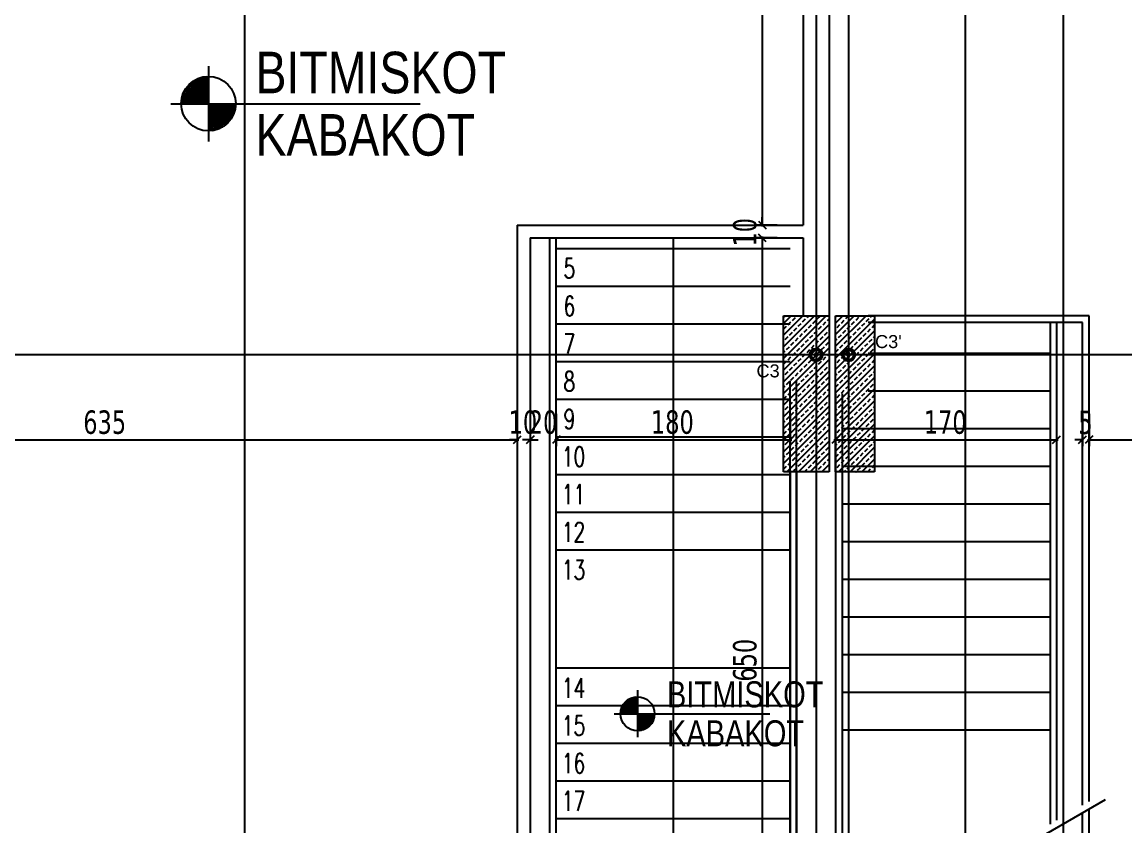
# Model space of a CAD drawing. Header units: millimetres. Extents: x 43168.9 to 43194.6, y -25545.1 to -25543.4.
# Drawn here: x 43170.4267 to 43170.5964, y -25544.1764 to -25544.0527 of the extents above; entities that cross this region are included whole.
import ezdxf

# ---------------------------------------------------------------- set-up
doc = ezdxf.new("R2010")
doc.units = ezdxf.units.MM
doc.header["$LTSCALE"] = 200
for name, pattern in [('DASHDOT', [1, 0.5, -0.25, 0, -0.25]), ('DASHDOT2', [0.5, 0.25, -0.125, 0, -0.125]), ('HIDDEN2', [0.1875, 0.125, -0.0625])]:
    doc.linetypes.add(name, pattern=pattern)
for name, color, linetype in [('aks_sgh', 5, 'DASHDOT2'), ('cam_sgh', 1, 'Continuous'), ('duv_sgh', 4, 'Continuous'), ('kesitcizgisi_sgh', 22, 'Continuous'), ('kolon-b.a_sgh', 6, 'Continuous'), ('merdi_sgh', 3, 'Continuous'), ('olcuic_sgh', 183, 'Continuous'), ('sembol_sgh', 8, 'Continuous'), ('tarama-betonarme_sgh', 223, 'Continuous'), ('yazi-merdi_sgh', 9, 'Continuous')]:
    doc.layers.add(name, color=color, linetype=linetype)
doc.styles.add('1-200', font='arial.ttf', dxfattribs={"height": 60})
doc.styles.add('dim', font='VERDANA.TTF', dxfattribs={"width": 0.7})
doc.styles.add('text2', font='arial.ttf')
doc.styles.add('text3', font='simplex8.shx', dxfattribs={"width": 0.7})

msp = doc.modelspace()

# ---------------------------------------------------------------- hatches: boundary and pattern name
h = msp.add_hatch(color=256)
edge = h.paths.add_edge_path()
edge.add_arc((43170.54888, -25544.10392), 0.001, 0, 360)
edge = h.paths.add_edge_path(flags=16)
edge.add_arc((43170.54888, -25544.10392), 0.00075, 0, 360)
h = msp.add_hatch(color=256)
edge = h.paths.add_edge_path()
edge.add_arc((43170.54888, -25544.10392), 0.001, 0, 360)
edge = h.paths.add_edge_path(flags=16)
edge.add_arc((43170.54888, -25544.10392), 0.00075, 0, 360)
h = msp.add_hatch(color=256)
edge = h.paths.add_edge_path()
edge.add_arc((43170.55388, -25544.10392), 0.001, 0, 360)
edge = h.paths.add_edge_path(flags=16)
edge.add_arc((43170.55388, -25544.10392), 0.00075, 0, 360)
h = msp.add_hatch(color=256)
edge = h.paths.add_edge_path()
edge.add_arc((43170.55388, -25544.10392), 0.001, 0, 360)
edge = h.paths.add_edge_path(flags=16)
edge.add_arc((43170.55388, -25544.10392), 0.00075, 0, 360)

# ---------------------------------------------------------------- linework, layer by layer
at = {"color": 0}
for p, q in [((43170.45535, -25544.05944), (43170.45535, -25544.07104)), ((43170.44955, -25544.06524), (43170.48795, -25544.06524)), ((43170.52139, -25544.15555), (43170.52139, -25544.1628)), ((43170.51777, -25544.15918), (43170.54177, -25544.15918))]:
    msp.add_line(p, q, dxfattribs=at)
for p, q in [((43170.45116, -25544.06513), (43170.45523, -25544.06105)), ((43170.45119, -25544.06474), (43170.45485, -25544.06108)), ((43170.45128, -25544.06429), (43170.45442, -25544.06115)), ((43170.4514, -25544.06524), (43170.45535, -25544.06129)), ((43170.45142, -25544.06378), (43170.4539, -25544.0613)), ((43170.45175, -25544.0631), (43170.4532, -25544.06164)), ((43170.45176, -25544.06524), (43170.45535, -25544.06165)), ((43170.45212, -25544.06524), (43170.45535, -25544.06201)), ((43170.45485, -25544.06524), (43170.45215, -25544.06254)), ((43170.45521, -25544.06524), (43170.45231, -25544.06235)), ((43170.45248, -25544.06524), (43170.45535, -25544.06237)), ((43170.45535, -25544.06502), (43170.4525, -25544.06217)), ((43170.45535, -25544.06466), (43170.45269, -25544.062)), ((43170.45284, -25544.06524), (43170.45535, -25544.06273)), ((43170.45535, -25544.06431), (43170.45289, -25544.06185)), ((43170.45535, -25544.06395), (43170.45311, -25544.06171)), ((43170.45535, -25544.06359), (43170.45333, -25544.06156)), ((43170.45535, -25544.06323), (43170.45358, -25544.06145)), ((43170.45535, -25544.06287), (43170.45382, -25544.06134)), ((43170.45535, -25544.06251), (43170.45409, -25544.06125)), ((43170.45535, -25544.06215), (43170.45437, -25544.06117)), ((43170.45535, -25544.06179), (43170.45467, -25544.06111)), ((43170.45535, -25544.06143), (43170.45498, -25544.06106)), ((43170.45535, -25544.06107), (43170.45532, -25544.06105)), ((43170.45234, -25544.06524), (43170.4513, -25544.0642)), ((43170.4527, -25544.06524), (43170.45137, -25544.06391)), ((43170.45306, -25544.06524), (43170.45148, -25544.06366)), ((43170.45342, -25544.06524), (43170.45158, -25544.06341)), ((43170.45378, -25544.06524), (43170.4517, -25544.06317)), ((43170.45413, -25544.06524), (43170.45184, -25544.06295)), ((43170.45449, -25544.06524), (43170.45199, -25544.06274)), ((43170.4532, -25544.06524), (43170.45535, -25544.06309)), ((43170.45355, -25544.06524), (43170.45535, -25544.06345)), ((43170.45391, -25544.06524), (43170.45535, -25544.06381)), ((43170.45427, -25544.06524), (43170.45535, -25544.06417)), ((43170.45126, -25544.06524), (43170.45116, -25544.06514)), ((43170.45162, -25544.06524), (43170.45118, -25544.06481)), ((43170.45198, -25544.06524), (43170.45123, -25544.06449)), ((43170.45463, -25544.06524), (43170.45535, -25544.06453)), ((43170.45499, -25544.06524), (43170.45535, -25544.06489)), ((43170.45535, -25544.0656), (43170.45571, -25544.06524)), ((43170.45535, -25544.06596), (43170.45607, -25544.06524)), ((43170.45535, -25544.06632), (43170.45643, -25544.06524)), ((43170.45535, -25544.06668), (43170.45679, -25544.06524)), ((43170.45535, -25544.06704), (43170.45715, -25544.06524)), ((43170.45535, -25544.0674), (43170.45751, -25544.06524)), ((43170.45535, -25544.06776), (43170.45786, -25544.06524)), ((43170.45535, -25544.06812), (43170.45822, -25544.06524)), ((43170.45535, -25544.06848), (43170.45858, -25544.06524)), ((43170.45535, -25544.06884), (43170.45894, -25544.06524)), ((43170.45535, -25544.0692), (43170.4593, -25544.06524)), ((43170.45825, -25544.06828), (43170.45535, -25544.06538)), ((43170.45805, -25544.06844), (43170.45535, -25544.06574)), ((43170.45786, -25544.06861), (43170.45535, -25544.0661)), ((43170.45547, -25544.06944), (43170.45954, -25544.06536)), ((43170.45842, -25544.06809), (43170.45557, -25544.06524)), ((43170.45586, -25544.06941), (43170.45951, -25544.06575)), ((43170.45859, -25544.06791), (43170.45593, -25544.06524)), ((43170.45875, -25544.0677), (43170.45629, -25544.06524)), ((43170.45889, -25544.06749), (43170.45665, -25544.06524)), ((43170.45903, -25544.06727), (43170.45701, -25544.06524)), ((43170.45914, -25544.06702), (43170.45737, -25544.06524)), ((43170.45926, -25544.06677), (43170.45773, -25544.06524)), ((43170.45935, -25544.06651), (43170.45809, -25544.06524)), ((43170.45943, -25544.06623), (43170.45845, -25544.06524)), ((43170.45949, -25544.06593), (43170.4588, -25544.06524)), ((43170.45953, -25544.06561), (43170.45916, -25544.06524)), ((43170.45955, -25544.06527), (43170.45952, -25544.06524)), ((43170.45764, -25544.06875), (43170.45535, -25544.06646)), ((43170.45742, -25544.06889), (43170.45535, -25544.06682)), ((43170.45718, -25544.06901), (43170.45535, -25544.06718)), ((43170.45693, -25544.06912), (43170.45535, -25544.06754)), ((43170.4563, -25544.06932), (43170.45945, -25544.06618)), ((43170.45681, -25544.06917), (43170.45929, -25544.06669)), ((43170.4575, -25544.06885), (43170.45895, -25544.06739)), ((43170.45668, -25544.06923), (43170.45535, -25544.0679)), ((43170.45639, -25544.0693), (43170.45535, -25544.06826)), ((43170.4561, -25544.06937), (43170.45535, -25544.06862)), ((43170.45579, -25544.06941), (43170.45535, -25544.06898)), ((43170.45545, -25544.06944), (43170.45535, -25544.06933)), ((43170.51878, -25544.1591), (43170.52132, -25544.15656)), ((43170.51879, -25544.15886), (43170.52108, -25544.15658)), ((43170.51885, -25544.15858), (43170.52081, -25544.15662)), ((43170.51893, -25544.15918), (43170.52139, -25544.15671)), ((43170.51894, -25544.15827), (43170.52049, -25544.15672)), ((43170.51914, -25544.15784), (43170.52005, -25544.15693)), ((43170.51915, -25544.15918), (43170.52139, -25544.15693)), ((43170.52064, -25544.15918), (43170.5192, -25544.15775)), ((43170.52086, -25544.15918), (43170.51929, -25544.15761)), ((43170.51937, -25544.15918), (43170.52139, -25544.15716)), ((43170.52108, -25544.15918), (43170.5194, -25544.15749)), ((43170.52131, -25544.15918), (43170.5195, -25544.15737)), ((43170.5196, -25544.15918), (43170.52139, -25544.15738)), ((43170.52139, -25544.15904), (43170.51961, -25544.15726)), ((43170.52139, -25544.15882), (43170.51973, -25544.15715)), ((43170.51982, -25544.15918), (43170.52139, -25544.15761)), ((43170.52139, -25544.15859), (43170.51986, -25544.15706)), ((43170.52139, -25544.15837), (43170.51999, -25544.15697)), ((43170.52139, -25544.15814), (43170.52013, -25544.15688)), ((43170.52139, -25544.15792), (43170.52029, -25544.15681)), ((43170.52139, -25544.15769), (43170.52044, -25544.15674)), ((43170.52139, -25544.15747), (43170.52061, -25544.15668)), ((43170.52139, -25544.15725), (43170.52078, -25544.15663)), ((43170.52139, -25544.15702), (43170.52097, -25544.15659)), ((43170.52139, -25544.1568), (43170.52116, -25544.15657)), ((43170.52139, -25544.15657), (43170.52138, -25544.15656)), ((43170.51884, -25544.15918), (43170.51877, -25544.15912)), ((43170.51906, -25544.15918), (43170.51879, -25544.15891)), ((43170.51929, -25544.15918), (43170.51882, -25544.15871)), ((43170.51951, -25544.15918), (43170.51886, -25544.15853)), ((43170.51974, -25544.15918), (43170.51891, -25544.15835)), ((43170.51996, -25544.15918), (43170.51897, -25544.15819)), ((43170.52019, -25544.15918), (43170.51904, -25544.15803)), ((43170.52041, -25544.15918), (43170.51912, -25544.15788)), ((43170.52005, -25544.15918), (43170.52139, -25544.15783)), ((43170.52027, -25544.15918), (43170.52139, -25544.15806)), ((43170.5205, -25544.15918), (43170.52139, -25544.15828)), ((43170.52072, -25544.15918), (43170.52139, -25544.15851)), ((43170.52095, -25544.15918), (43170.52139, -25544.15873)), ((43170.52117, -25544.15918), (43170.52139, -25544.15895)), ((43170.52139, -25544.1594), (43170.52162, -25544.15918)), ((43170.52139, -25544.15963), (43170.52184, -25544.15918)), ((43170.52139, -25544.15985), (43170.52207, -25544.15918)), ((43170.52139, -25544.16008), (43170.52229, -25544.15918)), ((43170.52139, -25544.1603), (43170.52252, -25544.15918)), ((43170.52139, -25544.16053), (43170.52274, -25544.15918)), ((43170.52139, -25544.16075), (43170.52297, -25544.15918)), ((43170.52139, -25544.16098), (43170.52319, -25544.15918)), ((43170.52139, -25544.1612), (43170.52342, -25544.15918)), ((43170.52139, -25544.16142), (43170.52364, -25544.15918)), ((43170.52139, -25544.16165), (43170.52386, -25544.15918)), ((43170.52321, -25544.16108), (43170.52139, -25544.15927)), ((43170.52308, -25544.16118), (43170.52139, -25544.15949)), ((43170.52147, -25544.1618), (43170.52402, -25544.15925)), ((43170.52331, -25544.16096), (43170.52153, -25544.15918)), ((43170.52342, -25544.16084), (43170.52176, -25544.15918)), ((43170.52352, -25544.16071), (43170.52198, -25544.15918)), ((43170.52361, -25544.16058), (43170.52221, -25544.15918)), ((43170.52369, -25544.16044), (43170.52243, -25544.15918)), ((43170.52377, -25544.16029), (43170.52266, -25544.15918)), ((43170.52384, -25544.16013), (43170.52288, -25544.15918)), ((43170.52389, -25544.15997), (43170.5231, -25544.15918)), ((43170.52394, -25544.1598), (43170.52333, -25544.15918)), ((43170.52398, -25544.15961), (43170.52355, -25544.15918)), ((43170.52401, -25544.15941), (43170.52378, -25544.15918)), ((43170.52402, -25544.1592), (43170.524, -25544.15918)), ((43170.52296, -25544.16128), (43170.52139, -25544.15971)), ((43170.52283, -25544.16137), (43170.52139, -25544.15994)), ((43170.52269, -25544.16146), (43170.52139, -25544.16016)), ((43170.52254, -25544.16153), (43170.52139, -25544.16039)), ((43170.52238, -25544.1616), (43170.52139, -25544.16061)), ((43170.52223, -25544.16167), (43170.52139, -25544.16084)), ((43170.52205, -25544.16171), (43170.52139, -25544.16106)), ((43170.52171, -25544.16178), (43170.524, -25544.1595)), ((43170.52199, -25544.16173), (43170.52395, -25544.15976)), ((43170.52231, -25544.16163), (43170.52386, -25544.16008)), ((43170.52274, -25544.16143), (43170.52364, -25544.16052)), ((43170.52187, -25544.16176), (43170.52139, -25544.16129)), ((43170.52167, -25544.16178), (43170.52139, -25544.16151)), ((43170.52146, -25544.1618), (43170.52139, -25544.16174))]:
    msp.add_line(p, q)
at = {"color": 0, "linetype": 'ByBlock', "lineweight": -2}
for p, q in [((43170.54, -25544.08332), (43170.5412, -25544.08452)), ((43170.54, -25544.08332), (43170.5412, -25544.08452)), ((43170.5412, -25544.08652), (43170.54, -25544.08532)), ((43170.5412, -25544.08652), (43170.54, -25544.08532)), ((43170.54908, -25544.10372), (43170.54868, -25544.10372)), ((43170.54868, -25544.10372), (43170.54868, -25544.10412)), ((43170.54908, -25544.10372), (43170.54868, -25544.10372)), ((43170.54868, -25544.10372), (43170.54868, -25544.10412)), ((43170.54868, -25544.10412), (43170.54908, -25544.10412)), ((43170.54868, -25544.10412), (43170.54908, -25544.10412)), ((43170.54895, -25544.10385), (43170.54881, -25544.10399)), ((43170.54895, -25544.10399), (43170.54881, -25544.10385)), ((43170.54895, -25544.10385), (43170.54881, -25544.10399)), ((43170.54895, -25544.10399), (43170.54881, -25544.10385)), ((43170.54908, -25544.10412), (43170.54908, -25544.10372)), ((43170.54908, -25544.10412), (43170.54908, -25544.10372)), ((43170.55408, -25544.10372), (43170.55368, -25544.10372)), ((43170.55368, -25544.10372), (43170.55368, -25544.10412)), ((43170.55408, -25544.10372), (43170.55368, -25544.10372)), ((43170.55368, -25544.10372), (43170.55368, -25544.10412)), ((43170.55368, -25544.10412), (43170.55408, -25544.10412)), ((43170.55368, -25544.10412), (43170.55408, -25544.10412)), ((43170.55395, -25544.10385), (43170.55381, -25544.10399)), ((43170.55395, -25544.10399), (43170.55381, -25544.10385)), ((43170.55395, -25544.10385), (43170.55381, -25544.10399)), ((43170.55395, -25544.10399), (43170.55381, -25544.10385)), ((43170.55408, -25544.10412), (43170.55408, -25544.10372)), ((43170.55408, -25544.10412), (43170.55408, -25544.10372)), ((43170.50228, -25544.11758), (43170.50348, -25544.11638)), ((43170.50228, -25544.11758), (43170.50348, -25544.11638)), ((43170.50548, -25544.11638), (43170.50428, -25544.11758)), ((43170.50428, -25544.11758), (43170.50548, -25544.11638)), ((43170.50948, -25544.11638), (43170.50828, -25544.11758)), ((43170.50948, -25544.11638), (43170.50828, -25544.11758)), ((43170.54428, -25544.11758), (43170.54548, -25544.11638)), ((43170.55248, -25544.11638), (43170.55128, -25544.11758)), ((43170.58528, -25544.11758), (43170.58648, -25544.11638)), ((43170.58928, -25544.11758), (43170.59048, -25544.11638)), ((43170.59148, -25544.11638), (43170.59028, -25544.11758)), ((43170.59148, -25544.11638), (43170.59028, -25544.11758))]:
    msp.add_line(p, q, dxfattribs=at)
at = {"color": 0}
for centre, radius in [((43170.45535, -25544.06524), 0.0042), ((43170.52139, -25544.15918), 0.00263)]:
    msp.add_circle(centre, radius, dxfattribs=at)
at = {"color": 0, "linetype": 'Continuous', "lineweight": -2}
for centre, radius in [((43170.54888, -25544.10392), 0.001), ((43170.54888, -25544.10392), 0.001), ((43170.54888, -25544.10392), 0.00075), ((43170.54888, -25544.10392), 0.00075), ((43170.55388, -25544.10392), 0.001), ((43170.55388, -25544.10392), 0.001), ((43170.55388, -25544.10392), 0.00075), ((43170.55388, -25544.10392), 0.00075)]:
    msp.add_circle(centre, radius, dxfattribs=at)
at = {"layer": 'aks_sgh'}
for p, q in [((43170.46088, -25543.74092), (43170.46088, -25544.78992)), ((43170.54888, -25543.74092), (43170.54888, -25544.78992)), ((43170.55388, -25543.74092), (43170.55388, -25544.78992)), ((43170.58688, -25543.74092), (43170.58688, -25544.78992)), ((43171.17088, -25544.10392), (43170.19488, -25544.10392))]:
    msp.add_line(p, q, dxfattribs=at)
at = {"layer": 'cam_sgh', "ltscale": 0.5}
for p, q in [((43170.59088, -25544.09791), (43170.55688, -25544.09791)), ((43170.59088, -25544.1727), (43170.59088, -25544.09791)), ((43170.58988, -25544.09891), (43170.55688, -25544.09891)), ((43170.58988, -25544.17327), (43170.58988, -25544.09891))]:
    msp.add_line(p, q, dxfattribs=at)
at = {"layer": 'duv_sgh'}
for p, q in [((43170.55088, -25543.92191), (43170.55088, -25544.09792)), ((43170.54688, -25543.98992), (43170.54688, -25544.08392)), ((43170.50288, -25544.08392), (43170.50288, -25544.34592)), ((43170.50288, -25544.08392), (43170.54688, -25544.08392)), ((43170.50488, -25544.08592), (43170.50488, -25544.34592)), ((43170.50488, -25544.08592), (43170.54688, -25544.08592)), ((43170.54688, -25544.08592), (43170.54688, -25544.09792))]:
    msp.add_line(p, q, dxfattribs=at)
at = {"layer": 'kesitcizgisi_sgh', "linetype": 'DASHDOT'}
msp.add_line((43170.57188, -25544.79379), (43170.57188, -25543.79132), dxfattribs=at)
at = {"layer": 'kolon-b.a_sgh'}
for p, q in [((43170.54388, -25544.09792), (43170.55088, -25544.09792)), ((43170.54388, -25544.12192), (43170.54388, -25544.09792)), ((43170.55088, -25544.09792), (43170.55088, -25544.12192)), ((43170.55188, -25544.09792), (43170.55788, -25544.09792)), ((43170.55188, -25544.12192), (43170.55188, -25544.09792)), ((43170.55788, -25544.09792), (43170.55788, -25544.12192)), ((43170.55088, -25544.12192), (43170.54388, -25544.12192)), ((43170.55788, -25544.12192), (43170.55188, -25544.12192))]:
    msp.add_line(p, q, dxfattribs=at)
at = {"layer": 'merdi_sgh'}
for p, q in [((43170.50788, -25544.13709), (43170.50788, -25544.08592)), ((43170.50888, -25544.13651), (43170.50888, -25544.08592)), ((43170.50888, -25544.08752), (43170.54488, -25544.08752)), ((43170.50888, -25544.09332), (43170.54488, -25544.09332)), ((43170.50888, -25544.09912), (43170.54488, -25544.09912)), ((43170.50888, -25544.10492), (43170.54488, -25544.10492)), ((43170.54488, -25544.19192), (43170.54488, -25544.10792)), ((43170.54588, -25544.19192), (43170.54588, -25544.10792)), ((43170.50888, -25544.11072), (43170.54488, -25544.11072)), ((43170.50888, -25544.11652), (43170.54488, -25544.11652)), ((43170.54488, -25544.12192), (43170.54488, -25544.20592)), ((43170.54588, -25544.12192), (43170.54588, -25544.20592)), ((43170.50888, -25544.12232), (43170.54488, -25544.12232)), ((43170.50888, -25544.12812), (43170.54488, -25544.12812)), ((43170.50888, -25544.13392), (43170.54488, -25544.13392)), ((43170.50788, -25544.21892), (43170.50788, -25544.13709)), ((43170.50888, -25544.21992), (43170.50888, -25544.13651)), ((43170.50888, -25544.15212), (43170.54488, -25544.15212)), ((43170.50888, -25544.15792), (43170.54488, -25544.15792)), ((43170.50888, -25544.16372), (43170.54488, -25544.16372)), ((43170.50888, -25544.16952), (43170.54488, -25544.16952)), ((43170.55011, -25544.19739), (43170.59341, -25544.17239)), ((43170.58988, -25544.25251), (43170.58988, -25544.17443)), ((43170.59088, -25544.25351), (43170.59088, -25544.17385)), ((43170.50888, -25544.17532), (43170.54488, -25544.17532))]:
    msp.add_line(p, q, dxfattribs=at)
at = {"layer": 'merdi_sgh', "linetype": 'HIDDEN2', "ltscale": 0.5}
for p, q in [((43170.58488, -25544.09891), (43170.58488, -25544.17616)), ((43170.58588, -25544.09891), (43170.58588, -25544.17558)), ((43170.58488, -25544.10371), (43170.55688, -25544.10371)), ((43170.55188, -25544.10991), (43170.55188, -25544.19521)), ((43170.55288, -25544.10991), (43170.55288, -25544.19464)), ((43170.58488, -25544.10951), (43170.55688, -25544.10951)), ((43170.58488, -25544.11531), (43170.55288, -25544.11531)), ((43170.58488, -25544.12111), (43170.55288, -25544.12111)), ((43170.58488, -25544.12691), (43170.55288, -25544.12691)), ((43170.58488, -25544.13271), (43170.55288, -25544.13271)), ((43170.58488, -25544.13851), (43170.55288, -25544.13851)), ((43170.58488, -25544.14431), (43170.55288, -25544.14431)), ((43170.58488, -25544.15011), (43170.55288, -25544.15011)), ((43170.58488, -25544.15591), (43170.55288, -25544.15591)), ((43170.58488, -25544.16171), (43170.55288, -25544.16171))]:
    msp.add_line(p, q, dxfattribs=at)
at = {"layer": 'olcuic_sgh'}
for p, q in [((43170.5406, -25543.89167), (43170.5406, -25544.08417)), ((43170.5406, -25544.08392), (43170.5406, -25544.08272)), ((43170.54288, -25544.08392), (43170.5396, -25544.08392)), ((43170.54288, -25544.08392), (43170.5396, -25544.08392)), ((43170.54288, -25544.08592), (43170.5396, -25544.08592)), ((43170.54288, -25544.08592), (43170.5396, -25544.08592)), ((43170.5406, -25544.08567), (43170.5406, -25544.21617)), ((43170.5406, -25544.08592), (43170.5406, -25544.08712)), ((43170.50288, -25544.11298), (43170.50288, -25544.11798)), ((43170.50288, -25544.11298), (43170.50288, -25544.11798)), ((43170.50488, -25544.11298), (43170.50488, -25544.11798)), ((43170.50488, -25544.11298), (43170.50488, -25544.11798)), ((43170.50888, -25544.11298), (43170.50888, -25544.11798)), ((43170.50888, -25544.11298), (43170.50888, -25544.11798)), ((43170.54488, -25544.11298), (43170.54488, -25544.11798)), ((43170.55188, -25544.11298), (43170.55188, -25544.11798)), ((43170.58588, -25544.11298), (43170.58588, -25544.11798)), ((43170.58988, -25544.11298), (43170.58988, -25544.11798)), ((43170.59088, -25544.11298), (43170.59088, -25544.11798)), ((43170.59088, -25544.11298), (43170.59088, -25544.11798)), ((43170.37563, -25544.11698), (43170.50313, -25544.11698)), ((43170.50288, -25544.11698), (43170.50168, -25544.11698)), ((43170.50488, -25544.11698), (43170.50368, -25544.11698)), ((43170.50488, -25544.11698), (43170.50608, -25544.11698)), ((43170.50863, -25544.11698), (43170.54513, -25544.11698)), ((43170.50888, -25544.11698), (43170.51008, -25544.11698)), ((43170.55163, -25544.11698), (43170.58613, -25544.11698)), ((43170.58988, -25544.11698), (43170.58868, -25544.11698)), ((43170.59063, -25544.11698), (43170.78113, -25544.11698)), ((43170.59088, -25544.11698), (43170.59208, -25544.11698))]:
    msp.add_line(p, q, dxfattribs=at)
at = {"layer": 'sembol_sgh'}
msp.add_line((43170.52688, -25544.08592), (43170.52688, -25544.21592), dxfattribs=at)
at = {"layer": 'tarama-betonarme_sgh'}
for p, q in [((43170.54388, -25544.09907), (43170.54503, -25544.09792)), ((43170.54388, -25544.10086), (43170.54682, -25544.09792)), ((43170.54388, -25544.10266), (43170.54862, -25544.09792)), ((43170.54388, -25544.10446), (43170.55042, -25544.09792)), ((43170.54388, -25544.09817), (43170.54411, -25544.09794)), ((43170.54523, -25544.09861), (43170.54568, -25544.09817)), ((43170.5459, -25544.09794), (43170.54593, -25544.09792)), ((43170.54748, -25544.09817), (43170.54772, -25544.09792)), ((43170.54905, -25544.09839), (43170.5495, -25544.09794)), ((43170.55062, -25544.09861), (43170.55088, -25544.09835)), ((43170.55188, -25544.09901), (43170.55297, -25544.09792)), ((43170.55188, -25544.1008), (43170.55476, -25544.09792)), ((43170.55188, -25544.1026), (43170.55656, -25544.09792)), ((43170.55188, -25544.09811), (43170.55207, -25544.09792)), ((43170.55345, -25544.09834), (43170.55387, -25544.09792)), ((43170.55502, -25544.09856), (43170.55547, -25544.09811)), ((43170.55659, -25544.09879), (43170.55704, -25544.09834)), ((43170.55726, -25544.09811), (43170.55746, -25544.09792)), ((43170.54388, -25544.10625), (43170.55088, -25544.09925)), ((43170.54388, -25544.09996), (43170.54433, -25544.09951)), ((43170.54456, -25544.09929), (43170.54501, -25544.09884)), ((43170.54546, -25544.10019), (43170.5459, -25544.09974)), ((43170.54613, -25544.09951), (43170.54658, -25544.09906)), ((43170.5468, -25544.09884), (43170.54725, -25544.09839)), ((43170.54703, -25544.10041), (43170.54748, -25544.09996)), ((43170.5477, -25544.09974), (43170.54815, -25544.09929)), ((43170.54837, -25544.09906), (43170.54882, -25544.09861)), ((43170.54927, -25544.09996), (43170.54972, -25544.09951)), ((43170.54995, -25544.09929), (43170.55039, -25544.09884)), ((43170.55188, -25544.1044), (43170.55788, -25544.0984)), ((43170.5521, -25544.09968), (43170.55255, -25544.09924)), ((43170.55277, -25544.09901), (43170.55322, -25544.09856)), ((43170.55367, -25544.09991), (43170.55412, -25544.09946)), ((43170.55435, -25544.09924), (43170.55479, -25544.09879)), ((43170.55524, -25544.10013), (43170.55569, -25544.09968)), ((43170.55592, -25544.09946), (43170.55637, -25544.09901)), ((43170.55682, -25544.10036), (43170.55726, -25544.09991)), ((43170.55749, -25544.09968), (43170.55788, -25544.09929)), ((43170.54388, -25544.10805), (43170.55088, -25544.10105)), ((43170.54388, -25544.10176), (43170.54388, -25544.10176)), ((43170.54411, -25544.10153), (43170.54456, -25544.10108)), ((43170.54478, -25544.10086), (43170.54523, -25544.10041)), ((43170.54568, -25544.10176), (43170.54613, -25544.10131)), ((43170.54635, -25544.10108), (43170.5468, -25544.10064)), ((43170.54725, -25544.10198), (43170.5477, -25544.10153)), ((43170.54792, -25544.10131), (43170.54837, -25544.10086)), ((43170.5486, -25544.10064), (43170.54905, -25544.10019)), ((43170.54882, -25544.10221), (43170.54927, -25544.10176)), ((43170.5495, -25544.10153), (43170.54995, -25544.10108)), ((43170.55017, -25544.10086), (43170.55062, -25544.10041)), ((43170.55084, -25544.10019), (43170.55088, -25544.10015)), ((43170.55188, -25544.10619), (43170.55788, -25544.10019)), ((43170.55188, -25544.1017), (43170.5521, -25544.10148)), ((43170.55233, -25544.10126), (43170.55277, -25544.10081)), ((43170.553, -25544.10058), (43170.55345, -25544.10013)), ((43170.55322, -25544.10215), (43170.55367, -25544.1017)), ((43170.5539, -25544.10148), (43170.55435, -25544.10103)), ((43170.55457, -25544.10081), (43170.55502, -25544.10036)), ((43170.55547, -25544.1017), (43170.55592, -25544.10126)), ((43170.55614, -25544.10103), (43170.55659, -25544.10058)), ((43170.55704, -25544.10193), (43170.55749, -25544.10148)), ((43170.55771, -25544.10126), (43170.55788, -25544.10109)), ((43170.54388, -25544.10984), (43170.55088, -25544.10284)), ((43170.54388, -25544.10356), (43170.54411, -25544.10333)), ((43170.54433, -25544.10311), (43170.54478, -25544.10266)), ((43170.54501, -25544.10243), (43170.54546, -25544.10198)), ((43170.5459, -25544.10333), (43170.54635, -25544.10288)), ((43170.54658, -25544.10266), (43170.54703, -25544.10221)), ((43170.54748, -25544.10355), (43170.54792, -25544.10311)), ((43170.54815, -25544.10288), (43170.5486, -25544.10243)), ((43170.54905, -25544.10378), (43170.5495, -25544.10333)), ((43170.54972, -25544.10311), (43170.55017, -25544.10266)), ((43170.55039, -25544.10243), (43170.55084, -25544.10198)), ((43170.55188, -25544.10799), (43170.55788, -25544.10199)), ((43170.55188, -25544.1035), (43170.55233, -25544.10305)), ((43170.55255, -25544.10283), (43170.553, -25544.10238)), ((43170.55345, -25544.10373), (43170.5539, -25544.10328)), ((43170.55412, -25544.10305), (43170.55457, -25544.1026)), ((43170.55479, -25544.10238), (43170.55524, -25544.10193)), ((43170.55569, -25544.10328), (43170.55614, -25544.10283)), ((43170.55637, -25544.1026), (43170.55682, -25544.10215)), ((43170.55726, -25544.1035), (43170.55771, -25544.10305)), ((43170.54388, -25544.11164), (43170.55088, -25544.10464)), ((43170.54388, -25544.10535), (43170.54433, -25544.1049)), ((43170.54456, -25544.10468), (43170.54501, -25544.10423)), ((43170.54523, -25544.104), (43170.54568, -25544.10355)), ((43170.54546, -25544.10557), (43170.5459, -25544.10513)), ((43170.54613, -25544.1049), (43170.54658, -25544.10445)), ((43170.5468, -25544.10423), (43170.54725, -25544.10378)), ((43170.5477, -25544.10513), (43170.54815, -25544.10468)), ((43170.54837, -25544.10445), (43170.54882, -25544.104)), ((43170.54927, -25544.10535), (43170.54972, -25544.1049)), ((43170.54995, -25544.10468), (43170.55039, -25544.10423)), ((43170.55062, -25544.104), (43170.55088, -25544.10374)), ((43170.55188, -25544.10978), (43170.55788, -25544.10378)), ((43170.5521, -25544.10507), (43170.55255, -25544.10462)), ((43170.55277, -25544.1044), (43170.55322, -25544.10395)), ((43170.55367, -25544.1053), (43170.55412, -25544.10485)), ((43170.55435, -25544.10462), (43170.55479, -25544.10417)), ((43170.55502, -25544.10395), (43170.55547, -25544.1035)), ((43170.55524, -25544.10552), (43170.55569, -25544.10507)), ((43170.55592, -25544.10485), (43170.55637, -25544.1044)), ((43170.55659, -25544.10417), (43170.55704, -25544.10373)), ((43170.55749, -25544.10507), (43170.55788, -25544.10468)), ((43170.54388, -25544.11344), (43170.55088, -25544.10644)), ((43170.54411, -25544.10692), (43170.54456, -25544.10647)), ((43170.54478, -25544.10625), (43170.54523, -25544.1058)), ((43170.54568, -25544.10715), (43170.54613, -25544.1067)), ((43170.54635, -25544.10647), (43170.5468, -25544.10602)), ((43170.54703, -25544.1058), (43170.54748, -25544.10535)), ((43170.54792, -25544.1067), (43170.54837, -25544.10625)), ((43170.5486, -25544.10602), (43170.54905, -25544.10557)), ((43170.5495, -25544.10692), (43170.54995, -25544.10647)), ((43170.55017, -25544.10625), (43170.55062, -25544.1058)), ((43170.55084, -25544.10557), (43170.55088, -25544.10554)), ((43170.55188, -25544.11158), (43170.55788, -25544.10558)), ((43170.55188, -25544.10709), (43170.5521, -25544.10687)), ((43170.55233, -25544.10664), (43170.55277, -25544.1062)), ((43170.553, -25544.10597), (43170.55345, -25544.10552)), ((43170.5539, -25544.10687), (43170.55435, -25544.10642)), ((43170.55457, -25544.1062), (43170.55502, -25544.10575)), ((43170.55547, -25544.10709), (43170.55592, -25544.10664)), ((43170.55614, -25544.10642), (43170.55659, -25544.10597)), ((43170.55682, -25544.10575), (43170.55726, -25544.1053)), ((43170.55704, -25544.10732), (43170.55749, -25544.10687)), ((43170.55771, -25544.10664), (43170.55788, -25544.10648)), ((43170.54388, -25544.10715), (43170.54388, -25544.10715)), ((43170.54388, -25544.11523), (43170.55088, -25544.10823)), ((43170.54433, -25544.10849), (43170.54478, -25544.10804)), ((43170.54501, -25544.10782), (43170.54546, -25544.10737)), ((43170.5459, -25544.10872), (43170.54635, -25544.10827)), ((43170.54658, -25544.10804), (43170.54703, -25544.1076)), ((43170.54725, -25544.10737), (43170.5477, -25544.10692)), ((43170.54748, -25544.10894), (43170.54792, -25544.10849)), ((43170.54815, -25544.10827), (43170.5486, -25544.10782)), ((43170.54882, -25544.1076), (43170.54927, -25544.10715)), ((43170.54972, -25544.10849), (43170.55017, -25544.10804)), ((43170.55039, -25544.10782), (43170.55084, -25544.10737)), ((43170.55188, -25544.11338), (43170.55788, -25544.10738)), ((43170.55188, -25544.10889), (43170.55233, -25544.10844)), ((43170.55255, -25544.10822), (43170.553, -25544.10777)), ((43170.55322, -25544.10754), (43170.55367, -25544.10709)), ((43170.55412, -25544.10844), (43170.55457, -25544.10799)), ((43170.55479, -25544.10777), (43170.55524, -25544.10732)), ((43170.55569, -25544.10866), (43170.55614, -25544.10822)), ((43170.55637, -25544.10799), (43170.55682, -25544.10754)), ((43170.55726, -25544.10889), (43170.55771, -25544.10844)), ((43170.54388, -25544.10895), (43170.54411, -25544.10872)), ((43170.54388, -25544.11703), (43170.55088, -25544.11003)), ((43170.54456, -25544.11006), (43170.54501, -25544.10962)), ((43170.54523, -25544.10939), (43170.54568, -25544.10894)), ((43170.54613, -25544.11029), (43170.54658, -25544.10984)), ((43170.5468, -25544.10962), (43170.54725, -25544.10917)), ((43170.5477, -25544.11051), (43170.54815, -25544.11006)), ((43170.54837, -25544.10984), (43170.54882, -25544.10939)), ((43170.54905, -25544.10917), (43170.5495, -25544.10872)), ((43170.54995, -25544.11006), (43170.55039, -25544.10962)), ((43170.55062, -25544.10939), (43170.55088, -25544.10913)), ((43170.55188, -25544.11517), (43170.55788, -25544.10917)), ((43170.5521, -25544.11046), (43170.55255, -25544.11001)), ((43170.55277, -25544.10979), (43170.55322, -25544.10934)), ((43170.55345, -25544.10911), (43170.5539, -25544.10866)), ((43170.55367, -25544.11069), (43170.55412, -25544.11024)), ((43170.55435, -25544.11001), (43170.55479, -25544.10956)), ((43170.55502, -25544.10934), (43170.55547, -25544.10889)), ((43170.55592, -25544.11024), (43170.55637, -25544.10979)), ((43170.55659, -25544.10956), (43170.55704, -25544.10911)), ((43170.55749, -25544.11046), (43170.55788, -25544.11007)), ((43170.54388, -25544.11074), (43170.54433, -25544.11029)), ((43170.54388, -25544.11883), (43170.55088, -25544.11183)), ((43170.54411, -25544.11231), (43170.54456, -25544.11186)), ((43170.54478, -25544.11164), (43170.54523, -25544.11119)), ((43170.54546, -25544.11096), (43170.5459, -25544.11051)), ((43170.54635, -25544.11186), (43170.5468, -25544.11141)), ((43170.54703, -25544.11119), (43170.54748, -25544.11074)), ((43170.54792, -25544.11209), (43170.54837, -25544.11164)), ((43170.5486, -25544.11141), (43170.54905, -25544.11096)), ((43170.54927, -25544.11074), (43170.54972, -25544.11029)), ((43170.5495, -25544.11231), (43170.54995, -25544.11186)), ((43170.55017, -25544.11164), (43170.55062, -25544.11119)), ((43170.55084, -25544.11096), (43170.55088, -25544.11093)), ((43170.55188, -25544.11697), (43170.55788, -25544.11097)), ((43170.55233, -25544.11203), (43170.55277, -25544.11158)), ((43170.553, -25544.11136), (43170.55345, -25544.11091)), ((43170.5539, -25544.11226), (43170.55435, -25544.11181)), ((43170.55457, -25544.11158), (43170.55502, -25544.11113)), ((43170.55524, -25544.11091), (43170.55569, -25544.11046)), ((43170.55614, -25544.11181), (43170.55659, -25544.11136)), ((43170.55682, -25544.11113), (43170.55726, -25544.11069)), ((43170.55771, -25544.11203), (43170.55788, -25544.11187)), ((43170.54388, -25544.11254), (43170.54388, -25544.11253)), ((43170.54388, -25544.12062), (43170.55088, -25544.11362)), ((43170.54433, -25544.11388), (43170.54478, -25544.11343)), ((43170.54501, -25544.11321), (43170.54546, -25544.11276)), ((43170.54568, -25544.11253), (43170.54613, -25544.11209)), ((43170.5459, -25544.11411), (43170.54635, -25544.11366)), ((43170.54658, -25544.11343), (43170.54703, -25544.11298)), ((43170.54725, -25544.11276), (43170.5477, -25544.11231)), ((43170.54815, -25544.11366), (43170.5486, -25544.11321)), ((43170.54882, -25544.11298), (43170.54927, -25544.11253)), ((43170.54972, -25544.11388), (43170.55017, -25544.11343)), ((43170.55039, -25544.11321), (43170.55084, -25544.11276)), ((43170.55188, -25544.11248), (43170.5521, -25544.11226)), ((43170.55188, -25544.11876), (43170.55788, -25544.11276)), ((43170.55255, -25544.1136), (43170.553, -25544.11315)), ((43170.55322, -25544.11293), (43170.55367, -25544.11248)), ((43170.55412, -25544.11383), (43170.55457, -25544.11338)), ((43170.55479, -25544.11315), (43170.55524, -25544.11271)), ((43170.55547, -25544.11248), (43170.55592, -25544.11203)), ((43170.55569, -25544.11405), (43170.55614, -25544.1136)), ((43170.55637, -25544.11338), (43170.55682, -25544.11293)), ((43170.55704, -25544.11271), (43170.55749, -25544.11226)), ((43170.54388, -25544.11434), (43170.54411, -25544.11411)), ((43170.54456, -25544.11545), (43170.54501, -25544.115)), ((43170.54523, -25544.11478), (43170.54568, -25544.11433)), ((43170.54613, -25544.11568), (43170.54658, -25544.11523)), ((43170.5468, -25544.115), (43170.54725, -25544.11455)), ((43170.54748, -25544.11433), (43170.54792, -25544.11388)), ((43170.54837, -25544.11523), (43170.54882, -25544.11478)), ((43170.54905, -25544.11455), (43170.5495, -25544.11411)), ((43170.54995, -25544.11545), (43170.55039, -25544.115)), ((43170.55062, -25544.11478), (43170.55088, -25544.11452)), ((43170.55188, -25544.11427), (43170.55233, -25544.11383)), ((43170.55188, -25544.12056), (43170.55788, -25544.11456)), ((43170.55277, -25544.11518), (43170.55322, -25544.11473)), ((43170.55345, -25544.1145), (43170.5539, -25544.11405)), ((43170.55435, -25544.1154), (43170.55479, -25544.11495)), ((43170.55502, -25544.11473), (43170.55547, -25544.11428)), ((43170.55592, -25544.11562), (43170.55637, -25544.11518)), ((43170.55659, -25544.11495), (43170.55704, -25544.1145)), ((43170.55726, -25544.11428), (43170.55771, -25544.11383)), ((43170.54388, -25544.11613), (43170.54433, -25544.11568)), ((43170.54438, -25544.12192), (43170.55088, -25544.11542)), ((43170.54478, -25544.11702), (43170.54523, -25544.11658)), ((43170.54546, -25544.11635), (43170.5459, -25544.1159)), ((43170.54635, -25544.11725), (43170.5468, -25544.1168)), ((43170.54703, -25544.11658), (43170.54748, -25544.11613)), ((43170.5477, -25544.1159), (43170.54815, -25544.11545)), ((43170.54792, -25544.11747), (43170.54837, -25544.11702)), ((43170.5486, -25544.1168), (43170.54905, -25544.11635)), ((43170.54927, -25544.11613), (43170.54972, -25544.11568)), ((43170.55017, -25544.11702), (43170.55062, -25544.11658)), ((43170.55084, -25544.11635), (43170.55088, -25544.11632)), ((43170.5521, -25544.11585), (43170.55255, -25544.1154)), ((43170.55232, -25544.12192), (43170.55788, -25544.11636)), ((43170.55233, -25544.11742), (43170.55277, -25544.11697)), ((43170.553, -25544.11675), (43170.55345, -25544.1163)), ((43170.55367, -25544.11607), (43170.55412, -25544.11562)), ((43170.55457, -25544.11697), (43170.55502, -25544.11652)), ((43170.55524, -25544.1163), (43170.55569, -25544.11585)), ((43170.55614, -25544.1172), (43170.55659, -25544.11675)), ((43170.55682, -25544.11652), (43170.55726, -25544.11607)), ((43170.55749, -25544.11585), (43170.55788, -25544.11546)), ((43170.54388, -25544.11793), (43170.54388, -25544.11792)), ((43170.54411, -25544.1177), (43170.54456, -25544.11725)), ((43170.54501, -25544.1186), (43170.54546, -25544.11815)), ((43170.54568, -25544.11792), (43170.54613, -25544.11747)), ((43170.54617, -25544.12192), (43170.55088, -25544.11721)), ((43170.54658, -25544.11882), (43170.54703, -25544.11837)), ((43170.54725, -25544.11815), (43170.5477, -25544.1177)), ((43170.54815, -25544.11905), (43170.5486, -25544.1186)), ((43170.54882, -25544.11837), (43170.54927, -25544.11792)), ((43170.5495, -25544.1177), (43170.54995, -25544.11725)), ((43170.55039, -25544.1186), (43170.55084, -25544.11815)), ((43170.55188, -25544.11787), (43170.5521, -25544.11764)), ((43170.55255, -25544.11899), (43170.553, -25544.11854)), ((43170.55322, -25544.11832), (43170.55367, -25544.11787)), ((43170.5539, -25544.11764), (43170.55435, -25544.1172)), ((43170.55411, -25544.12192), (43170.55788, -25544.11815)), ((43170.55479, -25544.11854), (43170.55524, -25544.11809)), ((43170.55547, -25544.11787), (43170.55592, -25544.11742)), ((43170.55637, -25544.11877), (43170.55682, -25544.11832)), ((43170.55704, -25544.11809), (43170.55749, -25544.11764)), ((43170.55771, -25544.11742), (43170.55788, -25544.11725)), ((43170.54388, -25544.11972), (43170.54411, -25544.11949)), ((43170.54433, -25544.11927), (43170.54478, -25544.11882)), ((43170.54456, -25544.12084), (43170.54501, -25544.12039)), ((43170.54523, -25544.12017), (43170.54568, -25544.11972)), ((43170.5459, -25544.11949), (43170.54635, -25544.11905)), ((43170.5468, -25544.12039), (43170.54725, -25544.11994)), ((43170.54748, -25544.11972), (43170.54792, -25544.11927)), ((43170.54797, -25544.12192), (43170.55088, -25544.11901)), ((43170.54837, -25544.12062), (43170.54882, -25544.12017)), ((43170.54905, -25544.11994), (43170.5495, -25544.11949)), ((43170.54972, -25544.11927), (43170.55017, -25544.11882)), ((43170.54995, -25544.12084), (43170.55039, -25544.12039)), ((43170.55062, -25544.12017), (43170.55088, -25544.11991)), ((43170.55188, -25544.11966), (43170.55233, -25544.11922)), ((43170.55277, -25544.12056), (43170.55322, -25544.12011)), ((43170.55345, -25544.11989), (43170.5539, -25544.11944)), ((43170.55412, -25544.11922), (43170.55457, -25544.11877)), ((43170.55435, -25544.12079), (43170.55479, -25544.12034)), ((43170.55502, -25544.12011), (43170.55547, -25544.11967)), ((43170.55569, -25544.11944), (43170.55614, -25544.11899)), ((43170.55591, -25544.12192), (43170.55788, -25544.11995)), ((43170.55659, -25544.12034), (43170.55704, -25544.11989)), ((43170.55726, -25544.11967), (43170.55771, -25544.11922)), ((43170.54388, -25544.12151), (43170.54433, -25544.12107)), ((43170.54546, -25544.12174), (43170.5459, -25544.12129)), ((43170.54613, -25544.12107), (43170.54658, -25544.12062)), ((43170.54707, -25544.12192), (43170.54748, -25544.12151)), ((43170.5477, -25544.12129), (43170.54815, -25544.12084)), ((43170.54887, -25544.12192), (43170.54905, -25544.12174)), ((43170.54927, -25544.12151), (43170.54972, -25544.12107)), ((43170.54977, -25544.12192), (43170.55088, -25544.12081)), ((43170.55084, -25544.12174), (43170.55088, -25544.1217)), ((43170.5521, -25544.12124), (43170.55255, -25544.12079)), ((43170.55321, -25544.12192), (43170.55345, -25544.12169)), ((43170.55367, -25544.12146), (43170.55412, -25544.12101)), ((43170.55501, -25544.12192), (43170.55502, -25544.12191)), ((43170.55524, -25544.12169), (43170.55569, -25544.12124)), ((43170.55592, -25544.12101), (43170.55637, -25544.12056)), ((43170.55682, -25544.12191), (43170.55726, -25544.12146)), ((43170.55749, -25544.12124), (43170.55788, -25544.12085)), ((43170.5577, -25544.12192), (43170.55788, -25544.12174))]:
    msp.add_line(p, q, dxfattribs=at)

# ---------------------------------------------------------------- texts
at = {"color": 0, "style": 'text2', "width": 0.8}
for tag, p, s, height in [('BITMISKOT', (43170.46259, -25544.06364), '+0,10', 0.0064), ('KABAKOT', (43170.46259, -25544.07324), '±0,00', 0.0064), ('BITMISKOT', (43170.52592, -25544.15818), '+0,10', 0.004), ('KABAKOT', (43170.52592, -25544.16418), '±0,00', 0.004)]:
    msp.add_attdef(tag, p, s, height=height, dxfattribs=at)
at = {"layer": 'aks_sgh', "style": '1-200'}
for s, p in [("C3'", (43170.55795, -25544.10287)), ("C3'", (43170.55795, -25544.10287)), ('C3', (43170.5397, -25544.10738)), ('C3', (43170.5397, -25544.10738))]:
    msp.add_text(s, height=0.002, rotation=0, dxfattribs=at).set_placement(p)
at = {"layer": 'olcuic_sgh', "color": 2, "style": 'dim', "width": 0.7}
for s, p in [('10', (43170.53969, -25544.08724)), ('650', (43170.53969, -25544.15423))]:
    msp.add_text(s, height=0.0036, rotation=90, dxfattribs=at).set_placement(p)
for s, p in [('635', (43170.43608, -25544.11607)), ('10', (43170.50155, -25544.11607)), ('20', (43170.50465, -25544.11607)), ('180', (43170.52345, -25544.11606)), ('170', (43170.56545, -25544.11607)), ('5', (43170.58924, -25544.11611))]:
    msp.add_text(s, height=0.0036, dxfattribs=at).set_placement(p)
at = {"layer": 'yazi-merdi_sgh', "style": 'text3', "width": 0.7}
for s, p in [('5', (43170.51, -25544.0921)), ('6', (43170.51, -25544.0979)), ('7', (43170.51, -25544.1037)), ('8', (43170.51, -25544.1095)), ('9', (43170.51, -25544.1153)), ('10', (43170.50974, -25544.1211)), ('11', (43170.50974, -25544.1269)), ('12', (43170.50974, -25544.1327)), ('13', (43170.50974, -25544.1385)), ('14', (43170.50974, -25544.1567)), ('15', (43170.50974, -25544.1625)), ('16', (43170.50974, -25544.1683)), ('17', (43170.50974, -25544.1741))]:
    msp.add_text(s, height=0.003, dxfattribs=at).set_placement(p)

doc.saveas('drawing.dxf')
